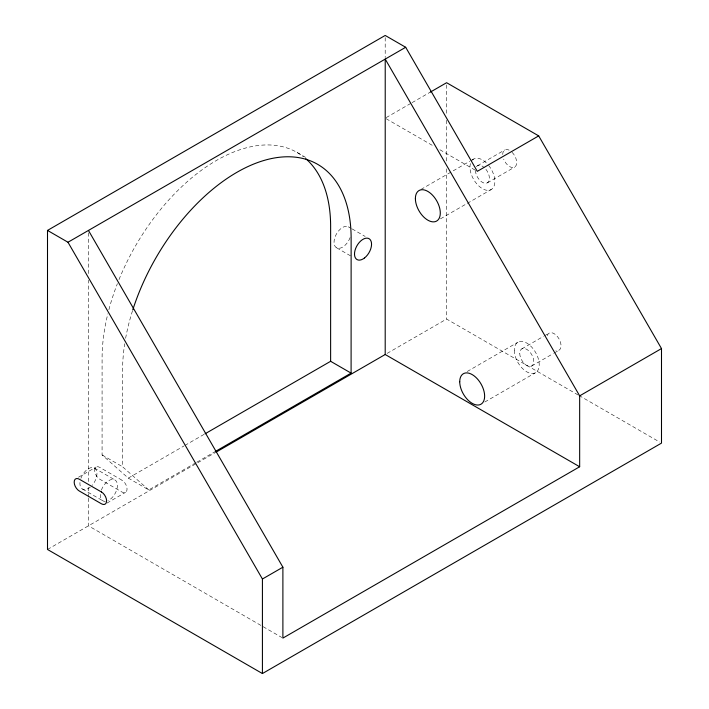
<?xml version="1.0" encoding="UTF-8"?>
<svg xmlns="http://www.w3.org/2000/svg" width="709" height="709" viewBox="0 0 709 709"><rect width="100%" height="100%" fill="white"/><g stroke="black" fill="none" stroke-linecap="round" stroke-linejoin="round"><path stroke-width="0.53" stroke-dasharray="3.54 2.66" d="M88.439 498.179L88.439 525.83L281.934 637.551M88.439 497.071L88.439 486.002M88.439 481.579L88.448 280.215M88.448 273.577L88.457 232.641M195.755 462.8L148.766 489.928L128.302 478.114L102.078 454.939L102.087 358.444A161.608 93.304 -60 0 1 107.821 313.865M148.766 489.928L122.551 466.752L122.586 370.275A161.608 93.304 -60 0 1 124.704 343.768M386.166 117.614L411.105 103.213M412.071 102.654L430.292 92.135M420.951 189.445L469.783 161.253M470.741 160.704L473.612 159.046M477.467 165.729L504.764 149.971M487.367 182.86L514.654 167.102M440.475 218.842L466.327 203.917M467.284 203.359L491.222 189.542M78.469 477.228L96.149 467.027M128.302 478.114L183.915 446.005M184.872 445.447L204.05 434.378M106.953 503.106L125.555 492.356M196.712 462.25L214.933 451.73M47.503 549.466L214.8 452.874M387.123 353.392L446.608 319.05L578.039 394.931M467.213 371.498L517.96 342.199M521.815 348.881L543.457 336.385M544.397 335.844L549.103 333.124M531.706 366.012L553.348 353.516M554.287 352.976L558.993 350.255M484.814 401.994L535.57 372.695M386.166 118.722L433.172 145.859M439.89 149.741L475.384 170.231M297.168 152.515L306.483 157.894M348.429 226.783L351.221 228.395M352.151 228.927L365.17 236.452M336.704 247.849L351.584 256.445M578.996 395.48L659.583 442.008M102.078 454.939L122.551 466.752M94.297 468.037L114.769 479.851M82.572 489.104L103.035 500.917M446.608 84.929L446.608 114.743M446.608 120.264L446.608 161.129M446.608 168.857L446.608 319.05M385.2 37.657L385.2 57.509M350.095 237.577A12.062 6.966 -60 0 1 337.652 248.203A12.062 6.966 -60 0 1 336.27 234.307A12.062 6.966 -60 0 1 349.067 227.19M80.897 478.309A12.062 6.966 -60 0 1 94.625 468.224A12.062 6.966 -60 0 1 92.019 485.435M90.265 487.127A12.062 6.966 -60 0 1 80.02 481.836M118.997 279.603A161.608 93.304 -60 0 1 303.328 156.654M108.885 309.718A161.608 93.304 -60 0 1 117.402 283.627M101.369 490.123A12.062 6.966 -60 0 1 111.916 479.435A12.062 6.966 -60 0 1 117.198 487.889A12.062 6.966 -60 0 1 107.981 500.705M105.322 501.387A12.062 6.966 -60 0 1 100.483 493.65M125.626 338.273A161.608 93.304 -60 0 1 132.406 311.083M547.295 335.703A9.891 5.707 60 0 1 558.993 338.84A9.891 5.707 60 0 1 555.865 350.538M512.093 152.329A9.891 5.707 60 0 1 515.062 166.819A9.891 5.707 60 0 1 503.647 159.082M502.708 154.5A9.891 5.707 60 0 1 511.517 151.779M485.913 169.318A9.891 5.707 60 0 1 485.913 183.303A9.891 5.707 60 0 1 475.42 170.257M476.359 166.757A9.891 5.707 60 0 1 484.229 167.537M488.643 165.436A17.61 10.165 60 0 1 493.198 187.708A17.61 10.165 60 0 1 476.191 183.152A17.61 10.165 60 0 1 471.636 160.881M472.221 160.163A17.61 10.165 60 0 1 487.18 163.761M121.939 480.188L99.765 467.382A7.232 4.174 60 0 0 94.651 470.342A7.232 4.174 60 0 0 99.765 479.204L121.939 492.002A7.232 4.174 60 0 0 127.053 489.05A7.232 4.174 60 0 0 121.939 480.188M514.309 350.264A17.61 10.165 60 0 0 532.991 373.492A17.61 10.165 60 0 0 532.991 348.589A17.61 10.165 60 0 0 514.309 350.264M519.768 353.41A9.891 5.707 60 0 0 530.261 366.464A9.891 5.707 60 0 0 530.261 352.47A9.891 5.707 60 0 0 519.768 353.41"/><path stroke-width="1.06" d="M205.007 433.828L330.624 361.298L330.633 226.49A161.608 93.304 -60 0 0 305.818 158.71M215.891 451.181L351.097 373.12L351.132 238.321A161.608 93.304 -60 0 0 260.939 161.404A161.608 93.304 -60 0 0 132.734 310.037M215.758 452.324L385.2 354.5L385.226 59.095L579.661 395.861L579.661 466.761L282.891 638.1L282.891 567.2L88.457 230.434M47.503 230.416L385.2 35.45L405.69 47.281L477.299 171.339L538.698 135.889L661.497 348.58L661.497 443.116L262.419 673.55L47.503 549.466L47.503 230.416L67.984 242.248L262.419 579.014L262.419 673.55M67.984 242.248L405.69 47.281M430.292 92.135L446.608 82.714L538.698 135.889M262.419 579.014L282.891 567.2M579.661 395.861L661.497 348.58M385.2 354.5L579.661 466.761M330.624 361.298L351.097 373.12M101.476 492.002L79.302 479.204A7.232 4.174 60 0 0 74.179 482.155A7.232 4.174 60 0 0 79.302 491.018L101.476 503.815A7.232 4.174 60 0 0 106.589 500.864A7.232 4.174 60 0 0 101.476 492.002M364.559 257.934A12.062 6.966 -60 0 0 369.531 239.004A12.062 6.966 -60 0 0 354.996 250.454A12.062 6.966 -60 0 0 364.559 257.934M459.733 381.77A17.61 10.165 60 0 0 478.407 405.007A17.61 10.165 60 0 0 478.407 380.104A17.61 10.165 60 0 0 459.733 381.77M415.385 198.617A17.61 10.165 60 0 0 434.068 221.846A17.61 10.165 60 0 0 434.068 196.942A17.61 10.165 60 0 0 415.385 198.617"/></g></svg>
